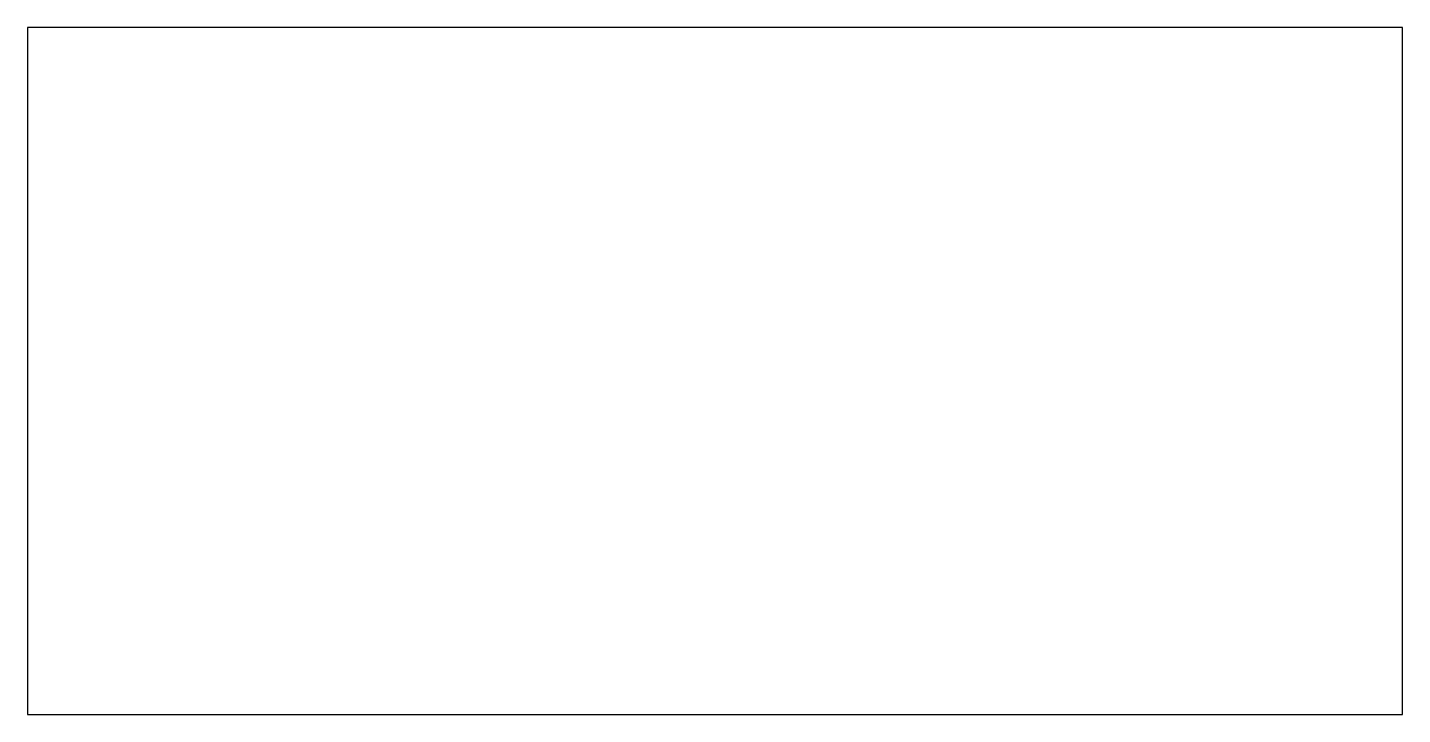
# Model space of a CAD drawing. Header units: millimetres. Extents: x -1219 to 1219, y -610 to 610.
import ezdxf

# ---------------------------------------------------------------- set-up
doc = ezdxf.new("R2010")
doc.units = ezdxf.units.MM
doc.layers.add('Sketch037', color=7, linetype='CONTINUOUS')

msp = doc.modelspace()

# ---------------------------------------------------------------- linework, layer by layer
at = {"layer": 'Sketch037'}
for p, q in [((-1219.2, 609.6), (-1219.2, -609.6)), ((1219.2, 609.6), (-1219.2, 609.6)), ((1219.2, -609.6), (1219.2, 609.6)), ((-1219.2, -609.6), (1219.2, -609.6))]:
    msp.add_line(p, q, dxfattribs=at)

doc.saveas('drawing.dxf')
